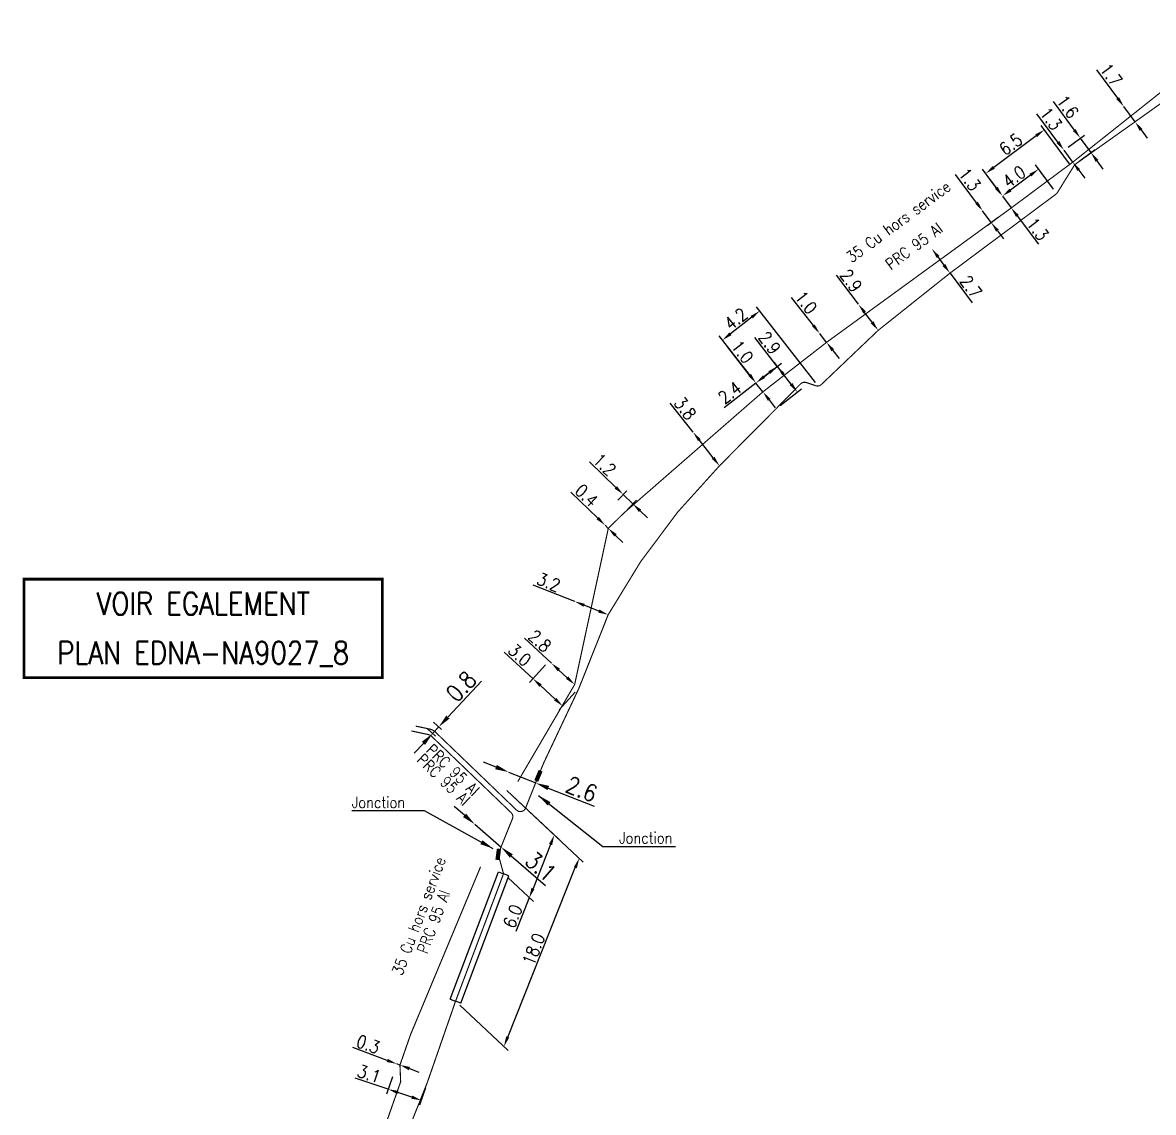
# Model space of a CAD drawing. Header units: millimetres. Extents: x 185000 to 186000, y 127000 to 128000.
# Drawn here: x 185603.2 to 185703.6, y 127739.3 to 127836.1 of the extents above; entities that cross this region are included whole.
import ezdxf
from ezdxf.enums import TextEntityAlignment as Align

# ---------------------------------------------------------------- set-up
doc = ezdxf.new("R2010")
doc.units = ezdxf.units.MM
doc.header["$PDMODE"] = 34
doc.layers.get('0').update_dxf_attribs({"linetype": 'CONTINUOUS'})
doc.layers.get('DEFPOINTS').update_dxf_attribs({"linetype": 'CONTINUOUS'})
for name, color, linetype in [('M_120', 5, 'M_ST_13'), ('M_300', 7, 'CONTINUOUS'), ('M_400', 7, 'CONTINUOUS'), ('M_908', 252, 'CONTINUOUS'), ('M_930', 7, 'CONTINUOUS')]:
    doc.layers.add(name, color=color, linetype=linetype)
doc.styles.get("Standard").update_dxf_attribs({"font": 'romans.shx', "width": 0.85})
doc.linetypes.add('M_ST_13', pattern='A,5,-0.3,["oo",Standard,S=1.5,R=0,X=0,Y=-0.5],-3', length=8.3)
doc.linetypes.add('MT_HS', pattern='A,2,-1,["E",Standard,S=0.85,R=0,X=-0.27,Y=-0.4],-1', length=4)
doc.dimstyles.get("Standard").update_dxf_attribs({"dimtxt": 1.5, "dimasz": 1.2, "dimexe": 0.625, "dimexo": 0.625, "dimgap": 0.25, "dimtad": 1, "dimdec": 1, "dimzin": 0, "dimdsep": 46, "dimtxsty": 'Standard', "dimcen": -0.5, "dimadec": 0, "dimazin": 0, "dimtfac": 1, "dimtdec": 1, "dimtmove": 0, "dimatfit": 3, "dimfxl": 0, "dimtolj": 1, "dimtzin": 0, "dimarcsym": 0})

# ---------------------------------------------------------------- blocks, each defined once
blk = doc.blocks.new('*D227')
at = {"layer": 'DEFPOINTS', "color": 0, "linetype": 'Continuous', "transparency": 16777216}
for p in [(185636.41, 127743.58), (185636.41, 127743.58), (185636.69, 127743.48)]:
    blk.add_point(p, dxfattribs=at)
at = {"layer": 'M_908', "color": 0, "linetype": 'Continuous', "lineweight": -2, "transparency": 16777216}
for p, q in [((185635.56, 127743.89), (185632.49, 127745.03)), ((185636.69, 127743.48), (185636.41, 127743.58)), ((185637.53, 127743.16), (185638.38, 127742.85))]:
    blk.add_line(p, q, dxfattribs=at)
at = {"layer": 'M_908', "color": 0, "linetype": 'Continuous', "transparency": 16777216}
for points in [[(185635.61, 127744.03), (185635.51, 127743.75), (185636.41, 127743.58)], [(185637.58, 127743.31), (185637.48, 127743.02), (185636.69, 127743.48)]]:
    blk.add_solid(points, dxfattribs=at)
at = {"layer": 'M_908', "color": 0, "linetype": 'Continuous', "transparency": 16777216, "insert": (185633.86, 127745.32), "char_height": 1.125, "attachment_point": 5, "rotation": 339.6918}
blk.add_mtext('\\A1;0.3', dxfattribs=at)
blk = doc.blocks.new('*D237')
at = {"layer": 'DEFPOINTS', "color": 0, "linetype": 'Continuous', "transparency": 16777216}
for p in [(185650.15, 127779.17), (185650.15, 127779.17), (185652.21, 127777.27)]:
    blk.add_point(p, dxfattribs=at)
at = {"layer": 'M_908', "color": 0, "linetype": 'Continuous', "lineweight": -2, "transparency": 16777216}
for p, q in [((185650.15, 127779.17), (185647.74, 127781.39)), ((185651.55, 127777.88), (185650.81, 127778.56))]:
    blk.add_line(p, q, dxfattribs=at)
at = {"layer": 'M_908', "color": 0, "linetype": 'Continuous', "transparency": 16777216}
for points in [[(185650.91, 127778.67), (185650.71, 127778.45), (185650.15, 127779.17)], [(185651.65, 127777.99), (185651.44, 127777.77), (185652.21, 127777.27)]]:
    blk.add_solid(points, dxfattribs=at)
at = {"layer": 'M_908', "color": 0, "linetype": 'Continuous', "transparency": 16777216, "insert": (185649.12, 127781.14), "char_height": 1.125, "attachment_point": 5, "rotation": 317.32}
blk.add_mtext('\\A1;2.8', dxfattribs=at)
blk = doc.blocks.new('*D238')
at = {"layer": 'DEFPOINTS', "color": 0, "linetype": 'Continuous', "transparency": 16777216}
for p in [(185656.52, 127794.16), (185655.71, 127793.32), (185656.57, 127792.49)]:
    blk.add_point(p, dxfattribs=at)
at = {"layer": 'M_908', "color": 0, "linetype": 'Continuous', "lineweight": -2, "transparency": 16777216}
for p, q in [((185655.87, 127794.78), (185653.54, 127797.04)), ((185656.04, 127793.66), (185656.84, 127794.49)), ((185657.38, 127793.32), (185656.52, 127794.16)), ((185656.9, 127792.83), (185657.7, 127793.66)), ((185658.02, 127792.7), (185658.67, 127792.07))]:
    blk.add_line(p, q, dxfattribs=at)
at = {"layer": 'M_908', "color": 0, "linetype": 'Continuous', "transparency": 16777216}
for points in [[(185655.97, 127794.89), (185655.76, 127794.67), (185656.52, 127794.16)], [(185658.13, 127792.8), (185657.92, 127792.59), (185657.38, 127793.32)]]:
    blk.add_solid(points, dxfattribs=at)
at = {"layer": 'M_908', "color": 0, "linetype": 'Continuous', "transparency": 16777216, "insert": (185654.87, 127796.8), "char_height": 1.125, "attachment_point": 5, "rotation": 315.94}
blk.add_mtext('\\A1;1.2', dxfattribs=at)
blk = doc.blocks.new('*D239')
at = {"layer": 'DEFPOINTS', "color": 0, "linetype": 'Continuous', "transparency": 16777216}
for p in [(185654.91, 127791.42), (185654.91, 127791.42), (185655.2, 127791.14)]:
    blk.add_point(p, dxfattribs=at)
at = {"layer": 'M_908', "color": 0, "linetype": 'Continuous', "lineweight": -2, "transparency": 16777216}
for p, q in [((185654.27, 127792.05), (185651.88, 127794.36)), ((185655.2, 127791.14), (185654.91, 127791.42)), ((185655.85, 127790.52), (185656.49, 127789.89))]:
    blk.add_line(p, q, dxfattribs=at)
at = {"layer": 'M_908', "color": 0, "linetype": 'Continuous', "transparency": 16777216}
for points in [[(185654.37, 127792.16), (185654.16, 127791.94), (185654.91, 127791.42)], [(185655.95, 127790.63), (185655.74, 127790.41), (185655.2, 127791.14)]]:
    blk.add_solid(points, dxfattribs=at)
at = {"layer": 'M_908', "color": 0, "linetype": 'Continuous', "transparency": 16777216, "insert": (185653.27, 127794.06), "char_height": 1.125, "attachment_point": 5, "rotation": 315.94}
blk.add_mtext('\\A1;0.4', dxfattribs=at)
blk = doc.blocks.new('*D240')
at = {"layer": 'DEFPOINTS', "color": 0, "linetype": 'Continuous', "transparency": 16777216}
for p in [(185668.32, 127804.05), (185668.32, 127804.05), (185668.94, 127803.27)]:
    blk.add_point(p, dxfattribs=at)
at = {"layer": 'M_908', "color": 0, "linetype": 'Continuous', "lineweight": -2, "transparency": 16777216}
for p, q in [((185667.76, 127804.76), (185665.83, 127807.24)), ((185668.94, 127803.27), (185668.32, 127804.05)), ((185669.49, 127802.56), (185670.04, 127801.85))]:
    blk.add_line(p, q, dxfattribs=at)
at = {"layer": 'M_908', "color": 0, "linetype": 'Continuous', "transparency": 16777216}
for points in [[(185667.88, 127804.86), (185667.65, 127804.67), (185668.32, 127804.05)], [(185669.61, 127802.65), (185669.37, 127802.47), (185668.94, 127803.27)]]:
    blk.add_solid(points, dxfattribs=at)
at = {"layer": 'M_908', "color": 0, "linetype": 'Continuous', "transparency": 16777216, "insert": (185667.11, 127806.82), "char_height": 1.125, "attachment_point": 5, "rotation": 308.0103}
blk.add_mtext('\\A1;1.0', dxfattribs=at)
blk = doc.blocks.new('*D241')
at = {"layer": 'DEFPOINTS', "color": 0, "linetype": 'Continuous', "transparency": 16777216}
for p in [(185673.98, 127808.45), (185673.98, 127808.45), (185674.59, 127807.66)]:
    blk.add_point(p, dxfattribs=at)
at = {"layer": 'M_908', "color": 0, "linetype": 'Continuous', "lineweight": -2, "transparency": 16777216}
for p, q in [((185673.43, 127809.16), (185671.49, 127811.64)), ((185674.59, 127807.66), (185673.98, 127808.45)), ((185675.15, 127806.95), (185675.7, 127806.24))]:
    blk.add_line(p, q, dxfattribs=at)
at = {"layer": 'M_908', "color": 0, "linetype": 'Continuous', "transparency": 16777216}
for points in [[(185673.54, 127809.25), (185673.31, 127809.07), (185673.98, 127808.45)], [(185675.27, 127807.05), (185675.03, 127806.86), (185674.59, 127807.66)]]:
    blk.add_solid(points, dxfattribs=at)
at = {"layer": 'M_908', "color": 0, "linetype": 'Continuous', "transparency": 16777216, "insert": (185672.77, 127811.21), "char_height": 1.125, "attachment_point": 5, "rotation": 307.9951}
blk.add_mtext('\\A1;1.0', dxfattribs=at)
blk = doc.blocks.new('*D242')
at = {"layer": 'DEFPOINTS', "color": 0, "linetype": 'Continuous', "transparency": 16777216}
for p in [(185690.22, 127820.66), (185690.22, 127820.66), (185691, 127819.61)]:
    blk.add_point(p, dxfattribs=at)
at = {"layer": 'M_120', "color": 0, "linetype": 'Continuous', "lineweight": -2, "transparency": 16777216}
for p, q in [((185689.68, 127821.38), (185689.15, 127822.1)), ((185690.22, 127820.66), (185691, 127819.61)), ((185691.54, 127818.89), (185693.41, 127816.37))]:
    blk.add_line(p, q, dxfattribs=at)
at = {"layer": 'M_120', "color": 0, "linetype": 'Continuous', "transparency": 16777216}
for points in [[(185689.81, 127821.47), (185689.56, 127821.29), (185690.22, 127820.66)], [(185691.66, 127818.98), (185691.42, 127818.8), (185691, 127819.61)]]:
    blk.add_solid(points, dxfattribs=at)
at = {"layer": 'M_120', "color": 0, "linetype": 'Continuous', "transparency": 16777216, "insert": (185693.35, 127817.72), "char_height": 1.125, "attachment_point": 5, "rotation": 306.6788}
blk.add_mtext('\\A1;1.3', dxfattribs=at)
blk = doc.blocks.new('*D243')
at = {"layer": 'DEFPOINTS', "color": 0, "linetype": 'Continuous', "transparency": 16777216}
for p in [(185688.46, 127819.34), (185688.46, 127819.34), (185690.23, 127819.04)]:
    blk.add_point(p, dxfattribs=at)
at = {"layer": 'M_908', "color": 0, "linetype": 'Continuous', "lineweight": -2, "transparency": 16777216}
for p, q in [((185687.92, 127820.06), (185686.04, 127822.58)), ((185689.23, 127818.3), (185688.46, 127819.34)), ((185689.85, 127818.76), (185688.86, 127818.02)), ((185689.77, 127817.58), (185690.31, 127816.86))]:
    blk.add_line(p, q, dxfattribs=at)
at = {"layer": 'M_908', "color": 0, "linetype": 'Continuous', "transparency": 16777216}
for points in [[(185688.04, 127820.15), (185687.8, 127819.97), (185688.46, 127819.34)], [(185689.89, 127817.67), (185689.65, 127817.49), (185689.23, 127818.3)]]:
    blk.add_solid(points, dxfattribs=at)
at = {"layer": 'M_908', "color": 0, "linetype": 'Continuous', "transparency": 16777216, "insert": (185687.31, 127822.13), "char_height": 1.125, "attachment_point": 5, "rotation": 306.7369}
blk.add_mtext('\\A1;1.3', dxfattribs=at)
blk = doc.blocks.new('*D244')
at = {"layer": 'DEFPOINTS', "color": 0, "linetype": 'Continuous', "transparency": 16777216}
for p in [(185695.69, 127824.73), (185695.69, 127824.73), (185696.46, 127823.68)]:
    blk.add_point(p, dxfattribs=at)
at = {"layer": 'M_908', "color": 0, "linetype": 'Continuous', "lineweight": -2, "transparency": 16777216}
for p, q in [((185695.15, 127825.45), (185693.27, 127827.97)), ((185696.46, 127823.68), (185695.69, 127824.73)), ((185697, 127822.96), (185697.54, 127822.24))]:
    blk.add_line(p, q, dxfattribs=at)
at = {"layer": 'M_908', "color": 0, "linetype": 'Continuous', "transparency": 16777216}
for points in [[(185695.27, 127825.54), (185695.03, 127825.36), (185695.69, 127824.73)], [(185697.12, 127823.05), (185696.88, 127822.87), (185696.46, 127823.68)]]:
    blk.add_solid(points, dxfattribs=at)
at = {"layer": 'M_908', "color": 0, "linetype": 'Continuous', "transparency": 16777216, "insert": (185694.54, 127827.52), "char_height": 1.125, "attachment_point": 5, "rotation": 306.6788}
blk.add_mtext('\\A1;1.3', dxfattribs=at)
blk = doc.blocks.new('*D388')
at = {"layer": 'DEFPOINTS', "color": 0, "linetype": 'Continuous', "transparency": 16777216}
for p in [(185700.99, 127828.62), (185700.99, 127828.62), (185702, 127827.25)]:
    blk.add_point(p, dxfattribs=at)
at = {"layer": 'M_120', "color": 0, "linetype": 'Continuous', "lineweight": -2, "transparency": 16777216}
for p, q in [((185700.46, 127829.35), (185698.6, 127831.88)), ((185702, 127827.25), (185700.99, 127828.62)), ((185702.53, 127826.53), (185703.07, 127825.8))]:
    blk.add_line(p, q, dxfattribs=at)
at = {"layer": 'M_120', "color": 0, "linetype": 'Continuous', "transparency": 16777216}
for points in [[(185700.58, 127829.44), (185700.34, 127829.26), (185700.99, 127828.62)], [(185702.65, 127826.62), (185702.41, 127826.44), (185702, 127827.25)]]:
    blk.add_solid(points, dxfattribs=at)
at = {"layer": 'M_120', "color": 0, "linetype": 'Continuous', "transparency": 16777216, "insert": (185699.87, 127831.42), "char_height": 1.125, "attachment_point": 5, "rotation": 306.2988}
blk.add_mtext('\\A1;1.7', dxfattribs=at)
blk = doc.blocks.new('*D389')
at = {"layer": 'DEFPOINTS', "color": 0, "linetype": 'Continuous', "transparency": 16777216}
for p in [(185697.14, 127825.79), (185695.69, 127824.73), (185696.63, 127823.44)]:
    blk.add_point(p, dxfattribs=at)
at = {"layer": 'M_120', "color": 0, "linetype": 'Continuous', "lineweight": -2, "transparency": 16777216}
for p, q in [((185696.61, 127826.52), (185694.75, 127829.05)), ((185696.06, 127825), (185697.52, 127826.07)), ((185698.09, 127824.51), (185697.14, 127825.79)), ((185697.01, 127823.71), (185698.47, 127824.78)), ((185698.62, 127823.78), (185699.15, 127823.05))]:
    blk.add_line(p, q, dxfattribs=at)
at = {"layer": 'M_120', "color": 0, "linetype": 'Continuous', "transparency": 16777216}
for points in [[(185696.73, 127826.61), (185696.49, 127826.43), (185697.14, 127825.79)], [(185698.74, 127823.87), (185698.5, 127823.69), (185698.09, 127824.51)]]:
    blk.add_solid(points, dxfattribs=at)
at = {"layer": 'M_120', "color": 0, "linetype": 'Continuous', "transparency": 16777216, "insert": (185696.02, 127828.59), "char_height": 1.125, "attachment_point": 5, "rotation": 306.2988}
blk.add_mtext('\\A1;1.6', dxfattribs=at)
blk = doc.blocks.new('*D390')
at = {"layer": 'DEFPOINTS', "color": 0, "linetype": 'Continuous', "transparency": 16777216}
for p in [(185690.22, 127820.66), (185690.22, 127820.66), (185695.04, 127820.88)]:
    blk.add_point(p, dxfattribs=at)
at = {"layer": 'M_120', "color": 0, "linetype": 'Continuous', "lineweight": -2, "transparency": 16777216}
for p, q in [((185694.76, 127821.26), (185693.15, 127823.42)), ((185692.71, 127822.51), (185690.94, 127821.19))]:
    blk.add_line(p, q, dxfattribs=at)
at = {"layer": 'M_120', "color": 0, "linetype": 'Continuous', "transparency": 16777216}
for points in [[(185692.62, 127822.63), (185692.8, 127822.39), (185693.43, 127823.05)], [(185690.85, 127821.31), (185691.03, 127821.07), (185690.22, 127820.66)]]:
    blk.add_solid(points, dxfattribs=at)
at = {"layer": 'M_120', "color": 0, "linetype": 'Continuous', "transparency": 16777216, "insert": (185691.26, 127822.37), "char_height": 1.125, "attachment_point": 5, "rotation": 36.6788}
blk.add_mtext('\\A1;4.0', dxfattribs=at)
blk = doc.blocks.new('*D391')
at = {"layer": 'DEFPOINTS', "color": 0, "linetype": 'Continuous', "transparency": 16777216}
for p in [(185696.46, 127823.16), (185688.73, 127822.66), (185690.22, 127820.66)]:
    blk.add_point(p, dxfattribs=at)
at = {"layer": 'M_120', "color": 0, "linetype": 'Continuous', "lineweight": -2, "transparency": 16777216}
for p, q in [((185693.22, 127826.01), (185689.45, 127823.2)), ((185696.18, 127823.53), (185693.66, 127826.92)), ((185689.94, 127821.03), (185688.45, 127823.04))]:
    blk.add_line(p, q, dxfattribs=at)
at = {"layer": 'M_120', "color": 0, "linetype": 'Continuous', "transparency": 16777216}
for points in [[(185693.13, 127826.13), (185693.31, 127825.89), (185693.94, 127826.54)], [(185689.36, 127823.32), (185689.54, 127823.08), (185688.73, 127822.66)]]:
    blk.add_solid(points, dxfattribs=at)
at = {"layer": 'M_120', "color": 0, "linetype": 'Continuous', "transparency": 16777216, "insert": (185690.95, 127825.25), "char_height": 1.125, "attachment_point": 5, "rotation": 36.6788}
blk.add_mtext('\\A1;6.5', dxfattribs=at)
blk = doc.blocks.new('*D392')
at = {"layer": 'DEFPOINTS', "color": 0, "linetype": 'Continuous', "transparency": 16777216}
for p in [(185683.95, 127815.98), (185683.95, 127815.98), (185685.56, 127813.81)]:
    blk.add_point(p, dxfattribs=at)
at = {"layer": 'M_120', "color": 0, "linetype": 'Continuous', "lineweight": -2, "transparency": 16777216}
for p, q in [((185684.49, 127815.25), (185685.02, 127814.53)), ((185685.56, 127813.81), (185687.52, 127811.18))]:
    blk.add_line(p, q, dxfattribs=at)
at = {"layer": 'M_120', "color": 0, "linetype": 'Continuous', "transparency": 16777216}
for points in [[(185684.61, 127815.34), (185684.37, 127815.16), (185683.95, 127815.98)], [(185685.14, 127814.62), (185684.9, 127814.44), (185685.56, 127813.81)]]:
    blk.add_solid(points, dxfattribs=at)
at = {"layer": 'M_120', "color": 0, "linetype": 'Continuous', "transparency": 16777216, "insert": (185687.41, 127812.59), "char_height": 1.125, "attachment_point": 5, "rotation": 306.7369}
blk.add_mtext('\\A1;2.7', dxfattribs=at)
blk = doc.blocks.new('*D393')
at = {"layer": 'DEFPOINTS', "color": 0, "linetype": 'Continuous', "transparency": 16777216}
for p in [(185677.43, 127811.04), (185677.43, 127811.04), (185679.18, 127808.73)]:
    blk.add_point(p, dxfattribs=at)
at = {"layer": 'M_120', "color": 0, "linetype": 'Continuous', "lineweight": -2, "transparency": 16777216}
for p, q in [((185677.43, 127811.04), (185675.47, 127813.62)), ((185678.63, 127809.45), (185677.97, 127810.32))]:
    blk.add_line(p, q, dxfattribs=at)
at = {"layer": 'M_120', "color": 0, "linetype": 'Continuous', "transparency": 16777216}
for points in [[(185678.09, 127810.41), (185677.85, 127810.23), (185677.43, 127811.04)], [(185678.75, 127809.54), (185678.51, 127809.36), (185679.18, 127808.73)]]:
    blk.add_solid(points, dxfattribs=at)
at = {"layer": 'M_120', "color": 0, "linetype": 'Continuous', "transparency": 16777216, "insert": (185676.77, 127813.14), "char_height": 1.125, "attachment_point": 5, "rotation": 307.1816}
blk.add_mtext('\\A1;2.9', dxfattribs=at)
blk = doc.blocks.new('*D394')
at = {"layer": 'DEFPOINTS', "color": 0, "linetype": 'Continuous', "transparency": 16777216}
for p in [(185670.21, 127805.53), (185668.32, 127804.05), (185670.11, 127801.77)]:
    blk.add_point(p, dxfattribs=at)
at = {"layer": 'M_120', "color": 0, "linetype": 'Continuous', "lineweight": -2, "transparency": 16777216}
for p, q in [((185670.21, 127805.53), (185668.22, 127808.08)), ((185668.69, 127804.34), (185670.58, 127805.82)), ((185671.44, 127803.96), (185670.76, 127804.82)), ((185670.47, 127802.06), (185672.37, 127803.54))]:
    blk.add_line(p, q, dxfattribs=at)
at = {"layer": 'M_120', "color": 0, "linetype": 'Continuous', "transparency": 16777216}
for points in [[(185670.88, 127804.92), (185670.65, 127804.73), (185670.21, 127805.53)], [(185671.56, 127804.05), (185671.32, 127803.86), (185672, 127803.25)]]:
    blk.add_solid(points, dxfattribs=at)
at = {"layer": 'M_120', "color": 0, "linetype": 'Continuous', "transparency": 16777216, "insert": (185669.53, 127807.62), "char_height": 1.125, "attachment_point": 5, "rotation": 308.0103}
blk.add_mtext('\\A1;2.9', dxfattribs=at)
blk = doc.blocks.new('*D395')
at = {"layer": 'DEFPOINTS', "color": 0, "linetype": 'Continuous', "transparency": 16777216}
for p in [(185662.73, 127799.69), (185662.73, 127799.69), (185665.08, 127796.7)]:
    blk.add_point(p, dxfattribs=at)
at = {"layer": 'M_120', "color": 0, "linetype": 'Continuous', "lineweight": -2, "transparency": 16777216}
for p, q in [((185662.73, 127799.69), (185660.71, 127802.27)), ((185664.52, 127797.41), (185663.29, 127798.98))]:
    blk.add_line(p, q, dxfattribs=at)
at = {"layer": 'M_120', "color": 0, "linetype": 'Continuous', "transparency": 16777216}
for points in [[(185663.41, 127799.07), (185663.17, 127798.89), (185662.73, 127799.69)], [(185664.64, 127797.5), (185664.4, 127797.31), (185665.08, 127796.7)]]:
    blk.add_solid(points, dxfattribs=at)
at = {"layer": 'M_120', "color": 0, "linetype": 'Continuous', "transparency": 16777216, "insert": (185662.03, 127801.79), "char_height": 1.125, "attachment_point": 5, "rotation": 308.121}
blk.add_mtext('\\A1;3.8', dxfattribs=at)
blk = doc.blocks.new('*D396')
at = {"layer": 'DEFPOINTS', "color": 0, "linetype": 'Continuous', "transparency": 16777216}
for p in [(185652.22, 127784.65), (185652.22, 127784.65), (185655.19, 127783.47)]:
    blk.add_point(p, dxfattribs=at)
at = {"layer": 'M_120', "color": 0, "linetype": 'Continuous', "lineweight": -2, "transparency": 16777216}
for p, q in [((185652.22, 127784.65), (185648.52, 127786.1)), ((185654.36, 127783.8), (185653.05, 127784.31)), ((185655.36, 127783.91), (185655.36, 127783.91))]:
    blk.add_line(p, q, dxfattribs=at)
at = {"layer": 'M_120', "color": 0, "linetype": 'Continuous', "transparency": 16777216}
for points in [[(185653.11, 127784.45), (185653, 127784.18), (185652.22, 127784.65)], [(185654.41, 127783.94), (185654.3, 127783.66), (185655.19, 127783.47)]]:
    blk.add_solid(points, dxfattribs=at)
at = {"layer": 'M_120', "color": 0, "linetype": 'Continuous', "transparency": 16777216, "insert": (185649.9, 127786.37), "char_height": 1.125, "attachment_point": 5, "rotation": 338.4624}
blk.add_mtext('\\A1;3.2', dxfattribs=at)
blk = doc.blocks.new('*D397')
at = {"layer": 'DEFPOINTS', "color": 0, "linetype": 'Continuous', "transparency": 16777216}
for p in [(185649.95, 127779.35), (185648.51, 127777.79), (185652.58, 127776.92)]:
    blk.add_point(p, dxfattribs=at)
at = {"layer": 'M_120', "color": 0, "linetype": 'Continuous', "lineweight": -2, "transparency": 16777216}
for p, q in [((185648.51, 127777.79), (185645.95, 127780.16)), ((185649.63, 127779.01), (185648.2, 127777.45)), ((185650.48, 127775.97), (185649.18, 127777.18)), ((185652.27, 127776.58), (185650.83, 127775.02))]:
    blk.add_line(p, q, dxfattribs=at)
at = {"layer": 'M_120', "color": 0, "linetype": 'Continuous', "transparency": 16777216}
for points in [[(185649.28, 127777.29), (185649.07, 127777.07), (185648.51, 127777.79)], [(185650.59, 127776.08), (185650.38, 127775.86), (185651.15, 127775.36)]]:
    blk.add_solid(points, dxfattribs=at)
at = {"layer": 'M_120', "color": 0, "linetype": 'Continuous', "transparency": 16777216, "insert": (185647.33, 127779.9), "char_height": 1.125, "attachment_point": 5, "rotation": 317.32}
blk.add_mtext('\\A1;3.0', dxfattribs=at)
blk = doc.blocks.new('*D398')
at = {"layer": 'DEFPOINTS', "color": 0, "linetype": 'Continuous', "transparency": 16777216}
for p in [(185645.81, 127768.2), (185650.4, 127763.9), (185645.89, 127760.47)]:
    blk.add_point(p, dxfattribs=at)
at = {"layer": 'M_120', "color": 0, "linetype": 'Continuous', "lineweight": -2, "transparency": 16777216}
for p, q in [((185646.18, 127767.86), (185650.77, 127763.56)), ((185650.07, 127763.07), (185648.51, 127759.17)), ((185646.26, 127760.12), (185648.54, 127757.99)), ((185648.18, 127758.33), (185646.98, 127755.33))]:
    blk.add_line(p, q, dxfattribs=at)
at = {"layer": 'M_120', "color": 0, "linetype": 'Continuous', "transparency": 16777216}
for points in [[(185649.93, 127763.12), (185650.21, 127763.01), (185650.4, 127763.9)], [(185648.37, 127759.22), (185648.65, 127759.11), (185648.18, 127758.33)]]:
    blk.add_solid(points, dxfattribs=at)
at = {"layer": 'M_120', "color": 0, "linetype": 'Continuous', "transparency": 16777216, "insert": (185646.71, 127756.69), "char_height": 1.125, "attachment_point": 5, "rotation": 68.2214}
blk.add_mtext('\\A1;6.0', dxfattribs=at)
blk = doc.blocks.new('*D399')
at = {"layer": 'DEFPOINTS', "color": 0, "linetype": 'Continuous', "transparency": 16777216}
for p in [(185645.81, 127768.2), (185652.61, 127761.84), (185641.63, 127749.15)]:
    blk.add_point(p, dxfattribs=at)
at = {"layer": 'M_120', "color": 0, "linetype": 'Continuous', "lineweight": -2, "transparency": 16777216}
for p, q in [((185646.18, 127767.86), (185652.98, 127761.5)), ((185646.26, 127745.96), (185652.27, 127761.01)), ((185642, 127748.8), (185646.3, 127744.78))]:
    blk.add_line(p, q, dxfattribs=at)
at = {"layer": 'M_120', "color": 0, "linetype": 'Continuous', "transparency": 16777216}
for points in [[(185652.14, 127761.06), (185652.41, 127760.95), (185652.61, 127761.84)], [(185646.12, 127746.02), (185646.4, 127745.91), (185645.93, 127745.13)]]:
    blk.add_solid(points, dxfattribs=at)
at = {"layer": 'M_120', "color": 0, "linetype": 'Continuous', "transparency": 16777216, "insert": (185648.57, 127753.76), "char_height": 1.125, "attachment_point": 5, "rotation": 68.2165}
blk.add_mtext('\\A1;18.0', dxfattribs=at)
blk = doc.blocks.new('*D400')
at = {"layer": 'DEFPOINTS', "color": 0, "linetype": 'Continuous', "transparency": 16777216}
for p in [(185636.17, 127742.88), (185639.11, 127741.9), (185635.65, 127741.33)]:
    blk.add_point(p, dxfattribs=at)
at = {"layer": 'M_120', "color": 0, "linetype": 'Continuous', "lineweight": -2, "transparency": 16777216}
for p, q in [((185635.65, 127741.33), (185632.71, 127742.32)), ((185636.03, 127742.44), (185635.5, 127740.88)), ((185637.74, 127740.63), (185636.51, 127741.04)), ((185638.96, 127741.45), (185638.44, 127739.9))]:
    blk.add_line(p, q, dxfattribs=at)
at = {"layer": 'M_120', "color": 0, "linetype": 'Continuous', "transparency": 16777216}
for points in [[(185636.55, 127741.18), (185636.46, 127740.9), (185635.65, 127741.33)], [(185637.79, 127740.77), (185637.69, 127740.49), (185638.59, 127740.34)]]:
    blk.add_solid(points, dxfattribs=at)
at = {"layer": 'M_120', "color": 0, "linetype": 'Continuous', "transparency": 16777216, "insert": (185633.95, 127742.69), "char_height": 1.125, "attachment_point": 5, "rotation": 341.4109}
blk.add_mtext('\\A1;3.1', dxfattribs=at)
blk = doc.blocks.new('*D406')
at = {"layer": 'DEFPOINTS', "color": 0, "linetype": 'Continuous', "transparency": 16777216}
for p in [(185665.34, 127807.86), (185668.32, 127804.05), (185673.91, 127803.72)]:
    blk.add_point(p, dxfattribs=at)
at = {"layer": 'M_120', "color": 0, "linetype": 'Continuous', "lineweight": -2, "transparency": 16777216}
for p, q in [((185667.94, 127809.9), (185666.05, 127808.42)), ((185673.62, 127804.09), (185668.36, 127810.82)), ((185668.03, 127804.42), (185665.05, 127808.23))]:
    blk.add_line(p, q, dxfattribs=at)
at = {"layer": 'M_120', "color": 0, "linetype": 'Continuous', "transparency": 16777216}
for points in [[(185667.85, 127810.01), (185668.03, 127809.78), (185668.65, 127810.45)], [(185665.96, 127808.54), (185666.14, 127808.3), (185665.34, 127807.86)]]:
    blk.add_solid(points, dxfattribs=at)
at = {"layer": 'M_120', "color": 0, "linetype": 'Continuous', "transparency": 16777216, "insert": (185666.53, 127809.75), "char_height": 1.125, "attachment_point": 5, "rotation": 38.0103}
blk.add_mtext('\\A1;4.2', dxfattribs=at)
blk = doc.blocks.new('*D407')
at = {"layer": 'DEFPOINTS', "color": 0, "linetype": 'Continuous', "transparency": 16777216}
for p in [(185668.32, 127804.05), (185668.32, 127804.05), (185671.8, 127803.48)]:
    blk.add_point(p, dxfattribs=at)
at = {"layer": 'M_120', "color": 0, "linetype": 'Continuous', "lineweight": -2, "transparency": 16777216}
for p, q in [((185671.52, 127803.85), (185669.93, 127805.9)), ((185669.5, 127804.97), (185669.03, 127804.61)), ((185668.32, 127804.05), (185665.49, 127801.86)), ((185668.61, 127803.68), (185668.61, 127803.68))]:
    blk.add_line(p, q, dxfattribs=at)
at = {"layer": 'M_120', "color": 0, "linetype": 'Continuous', "transparency": 16777216}
for points in [[(185669.41, 127805.09), (185669.6, 127804.86), (185670.21, 127805.53)], [(185668.94, 127804.73), (185669.12, 127804.49), (185668.32, 127804.05)]]:
    blk.add_solid(points, dxfattribs=at)
at = {"layer": 'M_120', "color": 0, "linetype": 'Continuous', "transparency": 16777216, "insert": (185665.99, 127803.19), "char_height": 1.125, "attachment_point": 5, "rotation": 37.8327}
blk.add_mtext('\\A1;2.4', dxfattribs=at)
blk = doc.blocks.new('*D547')
at = {"layer": 'DEFPOINTS', "color": 0, "linetype": 'Continuous', "transparency": 16777216}
for p in [(185646.34, 127769.5), (185646.34, 127769.5), (185648.75, 127768.53)]:
    blk.add_point(p, dxfattribs=at)
at = {"layer": 'M_120', "color": 0, "linetype": 'Continuous', "lineweight": -2, "transparency": 16777216}
for p, q in [((185645.23, 127769.94), (185644.11, 127770.39)), ((185646.34, 127769.5), (185648.75, 127768.53)), ((185649.87, 127768.08), (185653.93, 127766.46))]:
    blk.add_line(p, q, dxfattribs=at)
at = {"layer": 'M_120', "color": 0, "linetype": 'Continuous', "transparency": 16777216}
for points in [[(185645.3, 127770.13), (185645.15, 127769.75), (185646.34, 127769.5)], [(185649.94, 127768.27), (185649.79, 127767.9), (185648.75, 127768.53)]]:
    blk.add_solid(points, dxfattribs=at)
at = {"layer": 'M_120', "color": 0, "linetype": 'Continuous', "transparency": 16777216, "insert": (185652.83, 127767.98), "char_height": 1.5, "attachment_point": 5, "rotation": 338.2154}
blk.add_mtext('\\A1;2.6', dxfattribs=at)
blk = doc.blocks.new('*D548')
at = {"layer": 'DEFPOINTS', "color": 0, "linetype": 'Continuous', "transparency": 16777216}
for p in [(185640.14, 127773.51), (185640.84, 127772.85), (185640.3, 127772.26)]:
    blk.add_point(p, dxfattribs=at)
at = {"layer": 'M_120', "color": 0, "linetype": 'Continuous', "lineweight": -2, "transparency": 16777216}
for p, q in [((185640.96, 127774.39), (185643.94, 127777.58)), ((185640.39, 127773.28), (185639.68, 127773.94)), ((185639.84, 127772.69), (185639.14, 127773.35)), ((185639.59, 127772.92), (185640.14, 127773.51)), ((185638.77, 127772.05), (185637.95, 127771.17))]:
    blk.add_line(p, q, dxfattribs=at)
at = {"layer": 'M_120', "color": 0, "linetype": 'Continuous', "transparency": 16777216}
for points in [[(185640.81, 127774.52), (185641.1, 127774.25), (185640.14, 127773.51)], [(185638.63, 127772.19), (185638.92, 127771.91), (185639.59, 127772.92)]]:
    blk.add_solid(points, dxfattribs=at)
at = {"layer": 'M_120', "color": 0, "linetype": 'Continuous', "transparency": 16777216, "insert": (185642.13, 127777.1), "char_height": 1.5, "attachment_point": 5, "rotation": 46.9042}
blk.add_mtext('\\A1;0.8', dxfattribs=at)
blk = doc.blocks.new('*D549')
at = {"layer": 'DEFPOINTS', "color": 0, "linetype": 'Continuous', "transparency": 16777216}
for p in [(185643.33, 127764.87), (185643.33, 127764.87), (185645.67, 127762.84)]:
    blk.add_point(p, dxfattribs=at)
at = {"layer": 'M_120', "color": 0, "linetype": 'Continuous', "lineweight": -2, "transparency": 16777216}
for p, q in [((185642.42, 127765.66), (185641.52, 127766.44)), ((185643.33, 127764.87), (185645.67, 127762.84)), ((185646.58, 127762.05), (185649.61, 127759.43))]:
    blk.add_line(p, q, dxfattribs=at)
at = {"layer": 'M_120', "color": 0, "linetype": 'Continuous', "transparency": 16777216}
for points in [[(185642.56, 127765.81), (185642.29, 127765.5), (185643.33, 127764.87)], [(185646.71, 127762.2), (185646.45, 127761.9), (185645.67, 127762.84)]]:
    blk.add_solid(points, dxfattribs=at)
at = {"layer": 'M_120', "color": 0, "linetype": 'Continuous', "transparency": 16777216, "insert": (185649.2, 127761.1), "char_height": 1.5, "attachment_point": 5, "rotation": 319.0824}
blk.add_mtext('\\A1;3.1', dxfattribs=at)
blk = doc.blocks.new('M_300_03')
at = {"color": 0, "linetype": 'Continuous'}
blk.add_solid([(-0.5, 0.1875), (-0.5, -0.1875), (0.5, 0.1875), (0.5, -0.1875)], dxfattribs=at)
at = {"color": 0, "linetype": 'Continuous', "width": 0.75, "flags": 3}
for tag, p in [('DEF_LEG', (0, -5)), ('DEF_COUP', (0, -7.5)), ('DEF_TYPE', (0, -10))]:
    blk.add_attdef(tag, text='', height=1.2, dxfattribs=at).set_placement(p, align=Align.MIDDLE)

msp = doc.modelspace()

# ---------------------------------------------------------------- linework, layer by layer
at = {"layer": 'M_120', "ltscale": 0.5}
msp.add_lwpolyline([(185638.09, 127773.58, 0.1, 0.1, 0), (185639.36, 127773.31, 0.1, 0.1, -0.139651), (185639.84, 127773.05, 0.1, 0.1, 0), (185640.47, 127772.44, 0.1, 0.1, 0), (185641.63, 127771.33, 0.1, 0.1, 0), (185647.04, 127766.13, 0.1, 0.1, 0.532302), (185647.85, 127766.3, 0.1, 0.1, 0), (185648.99, 127769.16, 0.1, 0.1, 0), (185648.99, 127769.16, 0.1, 0.1, 0), (185649.46, 127770.31, 0.1, 0.1, 0), (185652.58, 127776.92, 0.1, 0.1, 0), (185655.19, 127783.47, 0.1, 0.1, -0.069745), (185665.08, 127796.7, 0.1, 0.1, 0), (185670.11, 127801.77, 0.1, 0.1, 0), (185672.28, 127803.97, 0.1, 0.1, -0.285194), (185672.8, 127804.09, 0.1, 0.1, 0), (185673.63, 127803.81, 0.1, 0.1, 0.277366), (185674.13, 127803.92, 0.1, 0.1, 0), (185679.18, 127808.73, 0.1, 0.1, 0), (185685.56, 127813.81, 0.1, 0.1, 0), (185694.97, 127820.82, 0.1, 0.1, 0.09394), (185695.1, 127820.96, 0.1, 0.1, 0), (185696.59, 127823.36, 0.1, 0.1, -0.099452), (185696.72, 127823.5, 0.1, 0.1, 0), (185702, 127827.25, 0.1, 0.1, 0), (185707.73, 127831.33, 0.1, 0.1, 0)], format="xyseb", dxfattribs=at)
at = {"layer": 'M_120'}
msp.add_lwpolyline([(185610.45, 127665.76, 0.1, 0.1, 0), (185611.79, 127668.31, 0.1, 0.1, 0), (185615.64, 127678.27, 0.1, 0.1, 0), (185622.95, 127698.02, 0.1, 0.1, 0), (185628.2, 127712.91, 0.1, 0.1, 0), (185633.07, 127725.82, 0.1, 0.1, 0), (185635.71, 127733.39, 0.1, 0.1, 0), (185639.11, 127741.9, 0.1, 0.1, 0), (185641.63, 127749.15, 0.1, 0.1, 0), (185645.77, 127760.14, 0.1, 0.1, 0), (185645.89, 127760.47, 0.1, 0.1, 0), (185645.46, 127762.05, 0.1, 0.1, -0.164004), (185645.48, 127762.36, 0.1, 0.1, 0), (185645.67, 127762.84, 0.1, 0.1, 0), (185646.68, 127765.35, 0.1, 0.1, 0.305225), (185646.56, 127765.9, 0.1, 0.1, 0), (185641.29, 127770.96, 0.1, 0.1, 0), (185640.12, 127772.08, 0.1, 0.1, 0), (185639.49, 127772.69, 0.1, 0.1, 0.139651), (185639.25, 127772.82, 0.1, 0.1, 0), (185637.71, 127773.15, 0, 0, 0)], format="xyseb", dxfattribs=at)
at = {"layer": 'M_400', "color": 7, "linetype": 'CONTINUOUS'}
for p, q in [((185641.16, 127749.32), (185645.43, 127760.64)), ((185645.43, 127760.64), (185645.89, 127760.47)), ((185642.1, 127748.97), (185646.36, 127760.29)), ((185646.36, 127760.29), (185645.89, 127760.47)), ((185641.16, 127749.32), (185641.63, 127749.15)), ((185642.1, 127748.97), (185641.63, 127749.15))]:
    msp.add_line(p, q, dxfattribs=at)
at = {"layer": 'M_908', "linetype": 'MT_HS'}
msp.add_lwpolyline([(185647.16, 127768.65, 0.1, 0.1, 0), (185652.21, 127777.27, 0.1, 0.1, 0), (185655.2, 127791.14, 0.1, 0.1, 0), (185656.57, 127792.49, 0.1, 0.1, 0), (185668.94, 127803.27, 0.1, 0.1, 0), (185674.59, 127807.66, 0.1, 0.1, 0), (185690.23, 127819.04, 0.1, 0.1, 0), (185691, 127819.6, 0.1, 0.1, 0), (185696.47, 127823.67, 0.1, 0.1, 0), (185707.14, 127832.14, 0.1, 0.1, 0), (185716.23, 127839.01, 0.1, 0.1, 0), (185722.04, 127844.86, 0.1, 0.1, 0), (185736.18, 127855.1, 0.1, 0.1, 0), (185741.07, 127859.69, 0.1, 0.1, 0), (185747.91, 127864.97, 0.1, 0.1, 0), (185754.75, 127869.85, 0.1, 0.1, 0), (185759.67, 127873.13, 0.1, 0.1, 0), (185774.88, 127883.23, 0.1, 0.1, 0), (185782.01, 127888.74, 0.1, 0.1, 0), (185793.19, 127895.21, 0.1, 0.1, 0), (185810.4, 127905.46, 0.1, 0.1, 0), (185811.92, 127906.37, 0.1, 0.1, -0.353135), (185812.54, 127906.28, 0.1, 0.1, -0.353135)], format="xyseb", dxfattribs=at)
at = {"layer": 'M_908', "linetype": 'MT_HS', "const_width": 0.1}
msp.add_lwpolyline([(185609.82, 127666.1), (185610.25, 127666.72), (185612.63, 127675.05, 0.054909), (185612.65, 127675.16), (185612.89, 127679.17), (185621.82, 127698.81), (185623.74, 127704.47), (185629.66, 127722.03), (185631.58, 127727.29), (185636.75, 127741.99), (185636.69, 127743.48), (185637.63, 127746.18), (185643.85, 127761.08)], format="xyb", dxfattribs=at)
at = {"layer": 'M_930', "const_width": 0.25}
msp.add_lwpolyline([(185603.29, 127786.63), (185635.13, 127786.63), (185635.13, 127777.89), (185603.29, 127777.89)], close=True, dxfattribs=at)

# ---------------------------------------------------------------- block references
at = {"layer": 'M_300'}
for p, rotation in [((185648.99, 127769.16), 67.16810737824255), ((185645.42, 127762.19), 82.2875082394362)]:
    msp.add_blockref('M_300_03', p, dxfattribs=dict(at, rotation=rotation))

# ---------------------------------------------------------------- texts
at = {"layer": 'M_120', "width": 0.85}
for rotation, p in [(36.6788, (185682.36, 127816.2)), (69.365, (185639.67, 127756.21))]:
    msp.add_text('PRC 95 Al', height=1, rotation=rotation, dxfattribs=at).set_placement(p, align=Align.MIDDLE)
at = {"layer": 'M_120', "ltscale": 0.5, "width": 0.85}
for p in [(185638.93, 127771.36), (185638.1, 127770.5)]:
    msp.add_text('PRC 95 Al', height=1, rotation=316.1184, dxfattribs=at).set_placement(p)
at = {"layer": 'M_300', "linetype": 'Continuous', "char_height": 1, "attachment_point": 4}
for insert in [(185632.41, 127766.81), (185656.16, 127763.65)]:
    msp.add_mtext('Jonction', dxfattribs=dict(at, insert=insert))
at = {"layer": 'M_908', "linetype": 'MT_HS', "width": 0.85}
for rotation, p in [(36.5441, (185680.96, 127818.4)), (69.365, (185638.34, 127756.73))]:
    msp.add_text('35 Cu hors service', height=1, rotation=rotation, dxfattribs=at).set_placement(p, align=Align.MIDDLE)
at = {"layer": 'M_930', "width": 0.85}
for s, p in [('VOIR EGALEMENT', (185619.21, 127783.46)), ('PLAN EDNA-NA9027_8', (185619.21, 127779.09))]:
    msp.add_text(s, height=2, dxfattribs=at).set_placement(p, align=Align.CENTER)

# ---------------------------------------------------------------- dimensions: what is measured, and where the dimension line sits
at = {"layer": 'M_120', "linetype": 'Continuous'}
for base, p1, p2, angle, override, picture, middle in [((185700.99, 127828.62), (185702, 127827.25), (185700.99, 127828.62), 306.2988, {"dimscale": 0.75}, '*D388', (185699.26, 127830.98)), ((185697.14, 127825.79), (185696.63, 127823.44), (185695.69, 127824.73), 306.2988, {"dimscale": 0.75}, '*D389', (185695.41, 127828.15)), ((185688.73, 127822.66), (185696.46, 127823.16), (185690.22, 127820.66), 36.6788, {"dimscale": 0.75}, '*D391', (185691.4, 127824.65)), ((185690.22, 127820.66), (185695.04, 127820.88), (185690.22, 127820.66), 36.6788, {"dimscale": 0.75}, '*D390', (185691.71, 127821.76)), ((185690.22, 127820.66), (185691, 127819.61), (185690.22, 127820.66), 306.6788, {"dimscale": 0.75}, '*D242', (185692.74, 127817.27)), ((185683.95, 127815.98), (185685.56, 127813.81), (185683.95, 127815.98), 306.7369, {"dimscale": 0.75}, '*D392', (185686.81, 127812.14)), ((185677.43, 127811.04), (185679.18, 127808.73), (185677.43, 127811.04), 307.1816, {"dimscale": 0.75}, '*D393', (185676.18, 127812.69)), ((185665.34, 127807.86), (185673.91, 127803.72), (185668.32, 127804.05), 38.0103, {"dimscale": 0.75}, '*D406', (185667, 127809.16)), ((185670.21, 127805.53), (185670.11, 127801.77), (185668.32, 127804.05), 308.0103, {"dimscale": 0.75}, '*D394', (185668.94, 127807.16)), ((185668.32, 127804.05), (185671.8, 127803.48), (185668.32, 127804.05), 37.8327, {"dimscale": 0.75}, '*D407', (185666.45, 127802.6)), ((185662.73, 127799.69), (185665.08, 127796.7), (185662.73, 127799.69), 308.121, {"dimscale": 0.75}, '*D395', (185661.44, 127801.33)), ((185652.22, 127784.65), (185655.19, 127783.47), (185652.22, 127784.65), 338.4624, {"dimscale": 0.75}, '*D396', (185649.62, 127785.67)), ((185640.14, 127773.51), (185640.3, 127772.26), (185640.84, 127772.85), 226.9042, {"dimatfit": 0}, '*D548', (185642.86, 127776.42)), ((185646.34, 127769.5), (185648.75, 127768.53), (185646.34, 127769.5), 338.2154, {"dimatfit": 0}, '*D547', (185652.46, 127767.05)), ((185643.33, 127764.87), (185645.67, 127762.84), (185643.33, 127764.87), 319.0824, {"dimatfit": 0}, '*D549', (185648.55, 127760.35)), ((185635.65, 127741.33), (185639.11, 127741.9), (185636.17, 127742.88), 341.4109, {"dimscale": 0.75}, '*D400', (185633.71, 127741.98))]:
    dim = msp.add_linear_dim(base=base, p1=p1, p2=p2, angle=angle, dimstyle='Standard', override=override, dxfattribs=at)
    dim.commit()
    dim.dimension.update_dxf_attribs({"geometry": picture, "text_midpoint": middle, "dimtype": 160})
for base, p1, p2, angle, text, picture, middle in [((185648.51, 127777.79), (185652.58, 127776.92), (185649.95, 127779.35), 317.32, '3.0', '*D397', (185646.82, 127779.35)), ((185652.61, 127761.84), (185641.63, 127749.15), (185645.81, 127768.2), 248.2165, '18.0', '*D399', (185649.27, 127753.48)), ((185650.4, 127763.9), (185645.89, 127760.47), (185645.81, 127768.2), 248.2214, '6.0', '*D398', (185647.41, 127756.41))]:
    dim = msp.add_linear_dim(base=base, p1=p1, p2=p2, angle=angle, text=text, dimstyle='Standard', override={"dimscale": 0.75}, dxfattribs=at)
    dim.commit()
    dim.dimension.update_dxf_attribs({"geometry": picture, "text_midpoint": middle, "dimtype": 160})
at = {"layer": 'M_908', "linetype": 'Continuous'}
for base, p1, p2, angle, picture, middle in [((185695.69, 127824.73), (185696.46, 127823.68), (185695.69, 127824.73), 306.6788, '*D244', (185693.94, 127827.07)), ((185688.46, 127819.34), (185690.23, 127819.04), (185688.46, 127819.34), 306.7369, '*D243', (185686.71, 127821.68)), ((185673.98, 127808.45), (185674.59, 127807.66), (185673.98, 127808.45), 307.9951, '*D241', (185672.18, 127810.75)), ((185668.32, 127804.05), (185668.94, 127803.27), (185668.32, 127804.05), 308.0103, '*D240', (185666.52, 127806.36)), ((185656.52, 127794.16), (185656.57, 127792.49), (185655.71, 127793.32), 315.94, '*D238', (185654.34, 127796.26)), ((185654.91, 127791.42), (185655.2, 127791.14), (185654.91, 127791.42), 315.94, '*D239', (185652.75, 127793.52)), ((185650.15, 127779.17), (185652.21, 127777.27), (185650.15, 127779.17), 317.32, '*D237', (185648.61, 127780.58)), ((185636.41, 127743.58), (185636.69, 127743.48), (185636.41, 127743.58), 339.6918, '*D227', (185633.6, 127744.62))]:
    dim = msp.add_linear_dim(base=base, p1=p1, p2=p2, angle=angle, dimstyle='Standard', override={"dimscale": 0.75}, dxfattribs=at)
    dim.commit()
    dim.dimension.update_dxf_attribs({"geometry": picture, "text_midpoint": middle, "dimtype": 160})

# ---------------------------------------------------------------- leaders
at = {"layer": 'M_300', "linetype": 'Continuous', "annotation_type": 0, "has_hookline": 1, "text_width": 5.02}
for points, hookline_direction in [([(185649, 127767.42), (185654.71, 127762.9), (185655.91, 127762.9)], 0), ([(185644.98, 127762.69), (185638.87, 127766.06), (185637.67, 127766.06)], 1)]:
    msp.add_leader(points, dimstyle='Standard', dxfattribs=dict(at, hookline_direction=hookline_direction))

doc.saveas('drawing.dxf')
